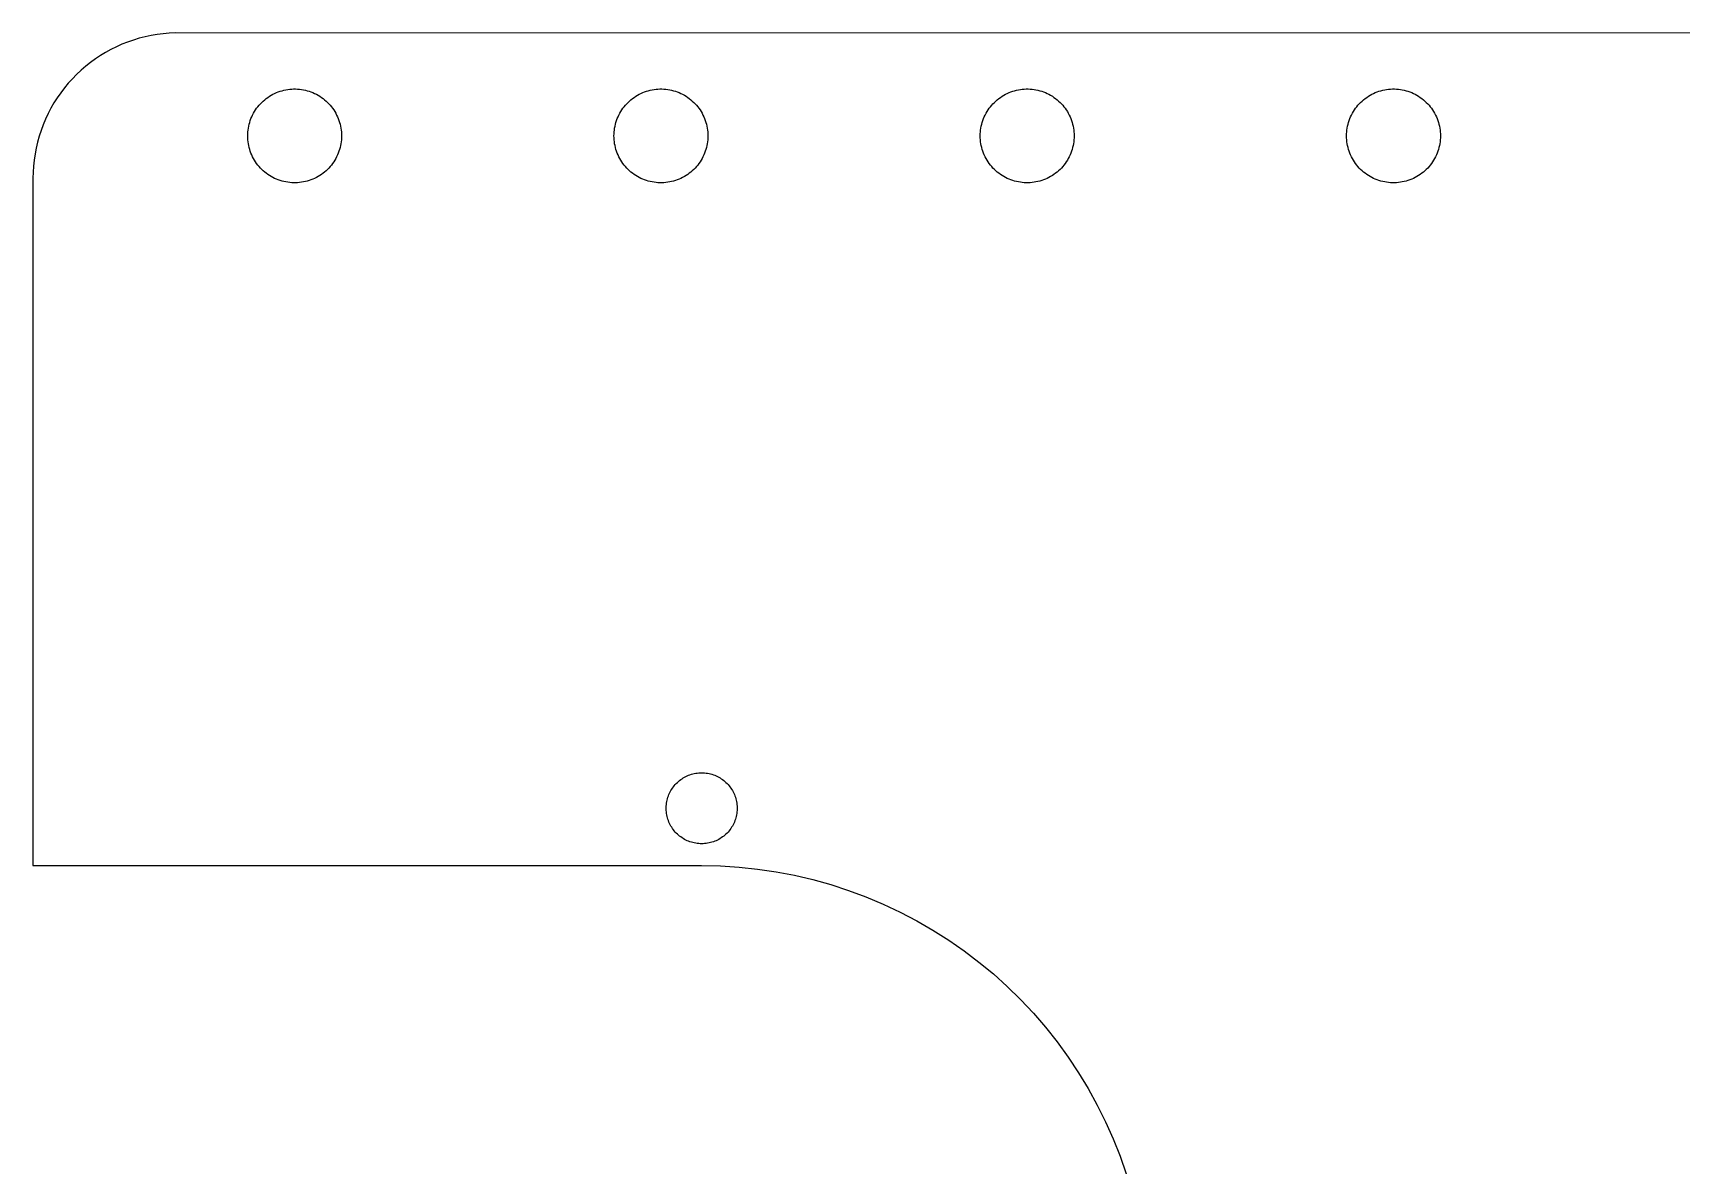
# Model space of a CAD drawing. Header units: metres. Extents: x 1 to 148, y -190 to 190.
# Drawn here: x 1.3 to 73.3, y 141 to 190.5 of the extents above; entities that cross this region are included whole.
import ezdxf

# ---------------------------------------------------------------- set-up
doc = ezdxf.new("R2010")
doc.units = ezdxf.units.M

msp = doc.modelspace()

# ---------------------------------------------------------------- linework, layer by layer
for p, q in [((5.40626, 190.102), (5.15899, 190.004)), ((5.65741, 190.189), (5.40626, 190.102)), ((5.91204, 190.266), (5.65741, 190.189)), ((6.16978, 190.332), (5.91204, 190.266)), ((6.42984, 190.387), (6.16978, 190.332)), ((6.69223, 190.432), (6.42984, 190.387)), ((6.95616, 190.465), (6.69223, 190.432)), ((7.22126, 190.487), (6.95616, 190.465)), ((7.48675, 190.498), (7.22126, 190.487)), ((74.7237, 190.489), (7.48675, 190.498)), ((3.99588, 189.364), (3.78078, 189.208)), ((4.21718, 189.511), (3.99588, 189.364)), ((4.44469, 189.649), (4.21718, 189.511)), ((4.67801, 189.777), (4.44469, 189.649)), ((4.91598, 189.895), (4.67801, 189.777)), ((5.15899, 190.004), (4.91598, 189.895)), ((3.17694, 188.687), (2.9909, 188.497)), ((3.37072, 188.869), (3.17694, 188.687)), ((3.57226, 189.043), (3.37072, 188.869)), ((3.78078, 189.208), (3.57226, 189.043)), ((2.64325, 188.094), (2.48241, 187.882)), ((2.81301, 188.299), (2.64325, 188.094)), ((2.9909, 188.497), (2.81301, 188.299)), ((11.9055, 187.89), (11.9853, 187.921)), ((11.9853, 187.921), (12.0663, 187.949)), ((12.0663, 187.949), (12.1485, 187.974)), ((12.1485, 187.974), (12.2318, 187.996)), ((12.2318, 187.996), (12.3155, 188.013)), ((12.3155, 188.013), (12.4004, 188.028)), ((12.4004, 188.028), (12.4857, 188.039)), ((12.4857, 188.039), (12.5709, 188.046)), ((12.5709, 188.046), (12.657, 188.049)), ((12.657, 188.049), (12.7426, 188.049)), ((12.7426, 188.049), (12.8287, 188.046)), ((12.8287, 188.046), (12.9139, 188.039)), ((12.9139, 188.039), (12.9992, 188.028)), ((12.9992, 188.028), (13.0841, 188.013)), ((13.0841, 188.013), (13.1678, 187.996)), ((13.1678, 187.996), (13.2511, 187.974)), ((13.2511, 187.974), (13.3333, 187.949)), ((13.3333, 187.949), (13.4143, 187.921)), ((13.4143, 187.921), (13.4941, 187.89)), ((27.9053, 187.89), (27.9851, 187.921)), ((27.9851, 187.921), (28.0665, 187.949)), ((28.0665, 187.949), (28.1487, 187.974)), ((28.1487, 187.974), (28.2316, 187.996)), ((28.2316, 187.996), (28.3157, 188.013)), ((28.3157, 188.013), (28.4002, 188.028)), ((28.4002, 188.028), (28.4855, 188.039)), ((28.4855, 188.039), (28.5711, 188.046)), ((28.5711, 188.046), (28.6568, 188.049)), ((28.6568, 188.049), (28.7428, 188.049)), ((28.7428, 188.049), (28.8285, 188.046)), ((28.8285, 188.046), (28.9141, 188.039)), ((28.9141, 188.039), (28.9994, 188.028)), ((28.9994, 188.028), (29.0839, 188.013)), ((29.0839, 188.013), (29.168, 187.996)), ((29.168, 187.996), (29.2509, 187.974)), ((29.2509, 187.974), (29.3335, 187.949)), ((29.3335, 187.949), (29.4145, 187.921)), ((29.4145, 187.921), (29.4943, 187.89)), ((43.9055, 187.89), (43.9853, 187.921)), ((43.9853, 187.921), (44.0663, 187.949)), ((44.0663, 187.949), (44.1485, 187.974)), ((44.1485, 187.974), (44.2318, 187.996)), ((44.2318, 187.996), (44.3155, 188.013)), ((44.3155, 188.013), (44.4004, 188.028)), ((44.4004, 188.028), (44.4857, 188.039)), ((44.4857, 188.039), (44.5709, 188.046)), ((44.5709, 188.046), (44.657, 188.049)), ((44.657, 188.049), (44.7426, 188.049)), ((44.7426, 188.049), (44.8287, 188.046)), ((44.8287, 188.046), (44.9139, 188.039)), ((44.9139, 188.039), (44.9992, 188.028)), ((44.9992, 188.028), (45.0841, 188.013)), ((45.0841, 188.013), (45.1678, 187.996)), ((45.1678, 187.996), (45.2511, 187.974)), ((45.2511, 187.974), (45.3333, 187.949)), ((45.3333, 187.949), (45.4143, 187.921)), ((45.4143, 187.921), (45.4941, 187.89)), ((59.9053, 187.89), (59.9851, 187.921)), ((59.9851, 187.921), (60.0665, 187.949)), ((60.0665, 187.949), (60.1487, 187.974)), ((60.1487, 187.974), (60.2316, 187.996)), ((60.2316, 187.996), (60.3157, 188.013)), ((60.3157, 188.013), (60.4002, 188.028)), ((60.4002, 188.028), (60.4855, 188.039)), ((60.4855, 188.039), (60.5711, 188.046)), ((60.5711, 188.046), (60.6568, 188.049)), ((60.6568, 188.049), (60.7428, 188.049)), ((60.7428, 188.049), (60.8285, 188.046)), ((60.8285, 188.046), (60.9141, 188.039)), ((60.9141, 188.039), (60.9994, 188.028)), ((60.9994, 188.028), (61.0839, 188.013)), ((61.0839, 188.013), (61.168, 187.996)), ((61.168, 187.996), (61.2509, 187.974)), ((61.2509, 187.974), (61.3335, 187.949)), ((61.3335, 187.949), (61.4145, 187.921)), ((61.4145, 187.921), (61.4943, 187.89)), ((2.0553, 187.209), (1.93205, 186.973)), ((2.18824, 187.439), (2.0553, 187.209)), ((2.33087, 187.664), (2.18824, 187.439)), ((2.48241, 187.882), (2.33087, 187.664)), ((10.9924, 187.134), (11.0412, 187.205)), ((11.0412, 187.205), (11.0931, 187.273)), ((11.0931, 187.273), (11.1482, 187.339)), ((11.1482, 187.339), (11.2055, 187.403)), ((11.2055, 187.403), (11.2656, 187.465)), ((11.2656, 187.465), (11.328, 187.523)), ((11.328, 187.523), (11.3931, 187.579)), ((11.3931, 187.579), (11.4605, 187.633)), ((11.4605, 187.633), (11.5299, 187.683)), ((11.5299, 187.683), (11.6012, 187.731)), ((11.6012, 187.731), (11.6749, 187.775)), ((11.6749, 187.775), (11.7501, 187.816)), ((11.7501, 187.816), (11.8268, 187.855)), ((11.8268, 187.855), (11.9055, 187.89)), ((13.4941, 187.89), (13.5728, 187.855)), ((13.5728, 187.855), (13.6496, 187.816)), ((13.6496, 187.816), (13.7247, 187.775)), ((13.7247, 187.775), (13.7984, 187.731)), ((13.7984, 187.731), (13.8697, 187.683)), ((13.8697, 187.683), (13.9391, 187.633)), ((13.9391, 187.633), (14.0065, 187.579)), ((14.0065, 187.579), (14.0716, 187.523)), ((14.0716, 187.523), (14.134, 187.465)), ((14.134, 187.465), (14.1941, 187.403)), ((14.1941, 187.403), (14.2518, 187.339)), ((14.2518, 187.339), (14.3065, 187.273)), ((14.3065, 187.273), (14.3584, 187.205)), ((14.3584, 187.205), (14.4073, 187.134)), ((26.9922, 187.134), (27.0414, 187.205)), ((27.0414, 187.205), (27.0933, 187.273)), ((27.0933, 187.273), (27.148, 187.339)), ((27.148, 187.339), (27.2053, 187.403)), ((27.2053, 187.403), (27.2654, 187.465)), ((27.2654, 187.465), (27.3282, 187.523)), ((27.3282, 187.523), (27.3929, 187.579)), ((27.3929, 187.579), (27.4603, 187.633)), ((27.4603, 187.633), (27.5297, 187.683)), ((27.5297, 187.683), (27.6014, 187.731)), ((27.6014, 187.731), (27.6747, 187.775)), ((27.6747, 187.775), (27.7499, 187.816)), ((27.7499, 187.816), (27.827, 187.855)), ((27.827, 187.855), (27.9053, 187.89)), ((29.4943, 187.89), (29.5726, 187.855)), ((29.5726, 187.855), (29.6497, 187.816)), ((29.6497, 187.816), (29.7249, 187.775)), ((29.7249, 187.775), (29.7982, 187.731)), ((29.7982, 187.731), (29.8699, 187.683)), ((29.8699, 187.683), (29.9393, 187.633)), ((29.9393, 187.633), (30.0067, 187.579)), ((30.0067, 187.579), (30.0714, 187.523)), ((30.0714, 187.523), (30.1342, 187.465)), ((30.1342, 187.465), (30.1943, 187.403)), ((30.1943, 187.403), (30.2516, 187.339)), ((30.2516, 187.339), (30.3063, 187.273)), ((30.3063, 187.273), (30.3582, 187.205)), ((30.3582, 187.205), (30.4074, 187.134)), ((42.9923, 187.134), (43.0412, 187.205)), ((43.0412, 187.205), (43.0931, 187.273)), ((43.0931, 187.273), (43.1481, 187.339)), ((43.1481, 187.339), (43.2055, 187.403)), ((43.2055, 187.403), (43.2656, 187.465)), ((43.2656, 187.465), (43.328, 187.523)), ((43.328, 187.523), (43.3931, 187.579)), ((43.3931, 187.579), (43.4605, 187.633)), ((43.4605, 187.633), (43.5299, 187.683)), ((43.5299, 187.683), (43.6012, 187.731)), ((43.6012, 187.731), (43.6749, 187.775)), ((43.6749, 187.775), (43.75, 187.816)), ((43.75, 187.816), (43.8268, 187.855)), ((43.8268, 187.855), (43.9055, 187.89)), ((45.4941, 187.89), (45.5728, 187.855)), ((45.5728, 187.855), (45.6495, 187.816)), ((45.6495, 187.816), (45.7247, 187.775)), ((45.7247, 187.775), (45.7984, 187.731)), ((45.7984, 187.731), (45.8697, 187.683)), ((45.8697, 187.683), (45.9391, 187.633)), ((45.9391, 187.633), (46.0065, 187.579)), ((46.0065, 187.579), (46.0716, 187.523)), ((46.0716, 187.523), (46.134, 187.465)), ((46.134, 187.465), (46.1941, 187.403)), ((46.1941, 187.403), (46.2518, 187.339)), ((46.2518, 187.339), (46.3065, 187.273)), ((46.3065, 187.273), (46.3584, 187.205)), ((46.3584, 187.205), (46.4072, 187.134)), ((58.9921, 187.134), (59.0414, 187.205)), ((59.0414, 187.205), (59.0933, 187.273)), ((59.0933, 187.273), (59.1479, 187.339)), ((59.1479, 187.339), (59.2053, 187.403)), ((59.2053, 187.403), (59.2654, 187.465)), ((59.2654, 187.465), (59.3282, 187.523)), ((59.3282, 187.523), (59.3933, 187.579)), ((59.3933, 187.579), (59.4603, 187.633)), ((59.4603, 187.633), (59.5297, 187.683)), ((59.5297, 187.683), (59.6014, 187.731)), ((59.6014, 187.731), (59.6747, 187.775)), ((59.6747, 187.775), (59.7502, 187.816)), ((59.7502, 187.816), (59.827, 187.855)), ((59.827, 187.855), (59.9053, 187.89)), ((61.4943, 187.89), (61.5726, 187.855)), ((61.5726, 187.855), (61.6497, 187.816)), ((61.6497, 187.816), (61.7249, 187.775)), ((61.7249, 187.775), (61.7982, 187.731)), ((61.7982, 187.731), (61.8699, 187.683)), ((61.8699, 187.683), (61.9392, 187.633)), ((61.9392, 187.633), (62.0067, 187.579)), ((62.0067, 187.579), (62.0714, 187.523)), ((62.0714, 187.523), (62.1342, 187.465)), ((62.1342, 187.465), (62.1943, 187.403)), ((62.1943, 187.403), (62.2516, 187.339)), ((62.2516, 187.339), (62.3063, 187.273)), ((62.3063, 187.273), (62.3582, 187.205)), ((62.3582, 187.205), (62.4074, 187.134)), ((1.71579, 186.487), (1.62316, 186.238)), ((1.81888, 186.732), (1.71579, 186.487)), ((1.93205, 186.973), (1.81888, 186.732)), ((10.6947, 186.426), (10.7141, 186.51)), ((10.7141, 186.51), (10.7373, 186.592)), ((10.7373, 186.592), (10.7637, 186.674)), ((10.7637, 186.674), (10.7939, 186.754)), ((10.7939, 186.754), (10.8272, 186.834)), ((10.8272, 186.834), (10.8637, 186.911)), ((10.8637, 186.911), (10.9032, 186.987)), ((10.9032, 186.987), (10.9462, 187.062)), ((10.9462, 187.062), (10.9924, 187.134)), ((14.4073, 187.134), (14.4534, 187.062)), ((14.4534, 187.062), (14.4964, 186.987)), ((14.4964, 186.987), (14.5359, 186.911)), ((14.5359, 186.911), (14.5728, 186.834)), ((14.5728, 186.834), (14.6057, 186.754)), ((14.6057, 186.754), (14.6359, 186.674)), ((14.6359, 186.674), (14.6623, 186.592)), ((14.6623, 186.592), (14.6855, 186.51)), ((14.6855, 186.51), (14.7049, 186.426)), ((26.6945, 186.426), (26.7143, 186.51)), ((26.7143, 186.51), (26.7371, 186.592)), ((26.7371, 186.592), (26.7639, 186.674)), ((26.7639, 186.674), (26.7937, 186.754)), ((26.7937, 186.754), (26.827, 186.834)), ((26.827, 186.834), (26.8635, 186.911)), ((26.8635, 186.911), (26.9034, 186.987)), ((26.9034, 186.987), (26.9464, 187.062)), ((26.9464, 187.062), (26.9922, 187.134)), ((30.4074, 187.134), (30.4532, 187.062)), ((30.4532, 187.062), (30.4962, 186.987)), ((30.4962, 186.987), (30.5361, 186.911)), ((30.5361, 186.911), (30.5726, 186.834)), ((30.5726, 186.834), (30.6059, 186.754)), ((30.6059, 186.754), (30.6357, 186.674)), ((30.6357, 186.674), (30.6625, 186.592)), ((30.6625, 186.592), (30.6853, 186.51)), ((30.6853, 186.51), (30.7051, 186.426)), ((42.6947, 186.426), (42.7141, 186.51)), ((42.7141, 186.51), (42.7373, 186.592)), ((42.7373, 186.592), (42.7637, 186.674)), ((42.7637, 186.674), (42.7939, 186.754)), ((42.7939, 186.754), (42.8268, 186.834)), ((42.8268, 186.834), (42.8637, 186.911)), ((42.8637, 186.911), (42.9032, 186.987)), ((42.9032, 186.987), (42.9462, 187.062)), ((42.9462, 187.062), (42.9923, 187.134)), ((46.4072, 187.134), (46.4534, 187.062)), ((46.4534, 187.062), (46.4964, 186.987)), ((46.4964, 186.987), (46.5359, 186.911)), ((46.5359, 186.911), (46.5727, 186.834)), ((46.5727, 186.834), (46.6057, 186.754)), ((46.6057, 186.754), (46.6359, 186.674)), ((46.6359, 186.674), (46.6623, 186.592)), ((46.6623, 186.592), (46.6855, 186.51)), ((46.6855, 186.51), (46.7049, 186.426)), ((58.6945, 186.426), (58.7142, 186.51)), ((58.7142, 186.51), (58.7371, 186.592)), ((58.7371, 186.592), (58.7639, 186.674)), ((58.7639, 186.674), (58.7937, 186.754)), ((58.7937, 186.754), (58.827, 186.834)), ((58.827, 186.834), (58.8635, 186.911)), ((58.8635, 186.911), (58.9034, 186.987)), ((58.9034, 186.987), (58.9464, 187.062)), ((58.9464, 187.062), (58.9921, 187.134)), ((62.4074, 187.134), (62.4532, 187.062)), ((62.4532, 187.062), (62.4962, 186.987)), ((62.4962, 186.987), (62.5361, 186.911)), ((62.5361, 186.911), (62.5725, 186.834)), ((62.5725, 186.834), (62.6059, 186.754)), ((62.6059, 186.754), (62.6357, 186.674)), ((62.6357, 186.674), (62.6625, 186.592)), ((62.6625, 186.592), (62.6853, 186.51)), ((62.6853, 186.51), (62.7051, 186.426)), ((1.54099, 185.985), (1.46929, 185.729)), ((1.62316, 186.238), (1.54099, 185.985)), ((10.6497, 186), (10.6517, 186.086)), ((10.6517, 185.914), (10.6497, 186)), ((10.6517, 186.086), (10.6571, 186.171)), ((10.6571, 185.828), (10.6517, 185.914)), ((10.6571, 186.171), (10.666, 186.257)), ((10.666, 185.743), (10.6571, 185.828)), ((10.666, 186.257), (10.6784, 186.342)), ((10.6784, 185.658), (10.666, 185.743)), ((10.6784, 186.342), (10.6947, 186.426)), ((14.7049, 186.426), (14.7212, 186.342)), ((14.7212, 186.342), (14.7336, 186.257)), ((14.7336, 185.743), (14.7212, 185.658)), ((14.7336, 186.257), (14.7425, 186.171)), ((14.7425, 185.828), (14.7336, 185.743)), ((14.7425, 186.171), (14.7479, 186.086)), ((14.7479, 185.914), (14.7425, 185.828)), ((14.7479, 186.086), (14.7499, 186)), ((14.7499, 186), (14.7479, 185.914)), ((26.6499, 186), (26.6515, 186.086)), ((26.6515, 185.914), (26.6499, 186)), ((26.6515, 186.086), (26.6569, 186.171)), ((26.6569, 185.828), (26.6515, 185.914)), ((26.6569, 186.171), (26.6658, 186.257)), ((26.6658, 185.743), (26.6569, 185.828)), ((26.6658, 186.257), (26.6786, 186.342)), ((26.6786, 185.658), (26.6658, 185.743)), ((26.6786, 186.342), (26.6945, 186.426)), ((30.7051, 186.426), (30.721, 186.342)), ((30.721, 186.342), (30.7338, 186.257)), ((30.7338, 185.743), (30.721, 185.658)), ((30.7338, 186.257), (30.7427, 186.171)), ((30.7427, 185.828), (30.7338, 185.743)), ((30.7427, 186.171), (30.7481, 186.086)), ((30.7481, 185.914), (30.7427, 185.828)), ((30.7481, 186.086), (30.7497, 186)), ((30.7497, 186), (30.7481, 185.914)), ((42.6497, 186), (42.6517, 186.086)), ((42.6517, 185.914), (42.6497, 186)), ((42.6517, 186.086), (42.6571, 186.171)), ((42.6571, 185.828), (42.6517, 185.914)), ((42.6571, 186.171), (42.666, 186.257)), ((42.666, 185.743), (42.6571, 185.828)), ((42.666, 186.257), (42.6784, 186.342)), ((42.6784, 185.658), (42.666, 185.743)), ((42.6784, 186.342), (42.6947, 186.426)), ((46.7049, 186.426), (46.7212, 186.342)), ((46.7212, 186.342), (46.7336, 186.257)), ((46.7336, 185.743), (46.7212, 185.658)), ((46.7336, 186.257), (46.7425, 186.171)), ((46.7425, 185.828), (46.7336, 185.743)), ((46.7425, 186.171), (46.7479, 186.086)), ((46.7479, 185.914), (46.7425, 185.828)), ((46.7479, 186.086), (46.7499, 186)), ((46.7499, 186), (46.7479, 185.914)), ((58.6499, 186), (58.6515, 186.086)), ((58.6515, 185.914), (58.6499, 186)), ((58.6515, 186.086), (58.6569, 186.171)), ((58.6569, 185.828), (58.6515, 185.914)), ((58.6569, 186.171), (58.6658, 186.257)), ((58.6658, 185.743), (58.6569, 185.828)), ((58.6658, 186.257), (58.6786, 186.342)), ((58.6786, 185.658), (58.6658, 185.743)), ((58.6786, 186.342), (58.6945, 186.426)), ((62.7051, 186.426), (62.721, 186.342)), ((62.721, 186.342), (62.7338, 186.257)), ((62.7338, 185.743), (62.721, 185.658)), ((62.7338, 186.257), (62.7427, 186.171)), ((62.7427, 185.828), (62.7338, 185.743)), ((62.7427, 186.171), (62.7481, 186.086)), ((62.7481, 185.914), (62.7427, 185.828)), ((62.7481, 186.086), (62.7497, 186)), ((62.7497, 186), (62.7481, 185.914)), ((1.35883, 185.209), (1.31969, 184.946)), ((1.40844, 185.47), (1.35883, 185.209)), ((1.46929, 185.729), (1.40844, 185.47)), ((10.6947, 185.574), (10.6784, 185.658)), ((10.7141, 185.49), (10.6947, 185.574)), ((10.7373, 185.407), (10.7141, 185.49)), ((10.7637, 185.326), (10.7373, 185.407)), ((10.7939, 185.245), (10.7637, 185.326)), ((10.8272, 185.166), (10.7939, 185.245)), ((10.8637, 185.088), (10.8272, 185.166)), ((10.9032, 185.012), (10.8637, 185.088)), ((14.5359, 185.088), (14.4964, 185.012)), ((14.5728, 185.166), (14.5359, 185.088)), ((14.6057, 185.245), (14.5728, 185.166)), ((14.6359, 185.326), (14.6057, 185.245)), ((14.6623, 185.407), (14.6359, 185.326)), ((14.6855, 185.49), (14.6623, 185.407)), ((14.7049, 185.574), (14.6855, 185.49)), ((14.7212, 185.658), (14.7049, 185.574)), ((26.6945, 185.574), (26.6786, 185.658)), ((26.7143, 185.49), (26.6945, 185.574)), ((26.7371, 185.407), (26.7143, 185.49)), ((26.7639, 185.326), (26.7371, 185.407)), ((26.7937, 185.245), (26.7639, 185.326)), ((26.827, 185.166), (26.7937, 185.245)), ((26.8635, 185.088), (26.827, 185.166)), ((26.9034, 185.012), (26.8635, 185.088)), ((30.5361, 185.088), (30.4962, 185.012)), ((30.5726, 185.166), (30.5361, 185.088)), ((30.6059, 185.245), (30.5726, 185.166)), ((30.6357, 185.326), (30.6059, 185.245)), ((30.6625, 185.407), (30.6357, 185.326)), ((30.6853, 185.49), (30.6625, 185.407)), ((30.7051, 185.574), (30.6853, 185.49)), ((30.721, 185.658), (30.7051, 185.574)), ((42.6947, 185.574), (42.6784, 185.658)), ((42.7141, 185.49), (42.6947, 185.574)), ((42.7373, 185.407), (42.7141, 185.49)), ((42.7637, 185.326), (42.7373, 185.407)), ((42.7939, 185.245), (42.7637, 185.326)), ((42.8268, 185.166), (42.7939, 185.245)), ((42.8637, 185.088), (42.8268, 185.166)), ((42.9032, 185.012), (42.8637, 185.088)), ((46.5359, 185.088), (46.4964, 185.012)), ((46.5727, 185.166), (46.5359, 185.088)), ((46.6057, 185.245), (46.5727, 185.166)), ((46.6359, 185.326), (46.6057, 185.245)), ((46.6623, 185.407), (46.6359, 185.326)), ((46.6855, 185.49), (46.6623, 185.407)), ((46.7049, 185.574), (46.6855, 185.49)), ((46.7212, 185.658), (46.7049, 185.574)), ((58.6945, 185.574), (58.6786, 185.658)), ((58.7142, 185.49), (58.6945, 185.574)), ((58.7371, 185.407), (58.7142, 185.49)), ((58.7639, 185.326), (58.7371, 185.407)), ((58.7937, 185.245), (58.7639, 185.326)), ((58.827, 185.166), (58.7937, 185.245)), ((58.8635, 185.088), (58.827, 185.166)), ((58.9034, 185.012), (58.8635, 185.088)), ((62.5361, 185.088), (62.4962, 185.012)), ((62.5725, 185.166), (62.5361, 185.088)), ((62.6059, 185.245), (62.5725, 185.166)), ((62.6357, 185.326), (62.6059, 185.245)), ((62.6625, 185.407), (62.6357, 185.326)), ((62.6853, 185.49), (62.6625, 185.407)), ((62.7051, 185.574), (62.6853, 185.49)), ((62.721, 185.658), (62.7051, 185.574)), ((1.2755, 184.416), (1.26969, 184.15)), ((1.29217, 184.681), (1.2755, 184.416)), ((1.31969, 184.946), (1.29217, 184.681)), ((10.9462, 184.938), (10.9032, 185.012)), ((10.9924, 184.865), (10.9462, 184.938)), ((11.0412, 184.795), (10.9924, 184.865)), ((11.0931, 184.726), (11.0412, 184.795)), ((11.1482, 184.66), (11.0931, 184.726)), ((11.2055, 184.596), (11.1482, 184.66)), ((11.2656, 184.535), (11.2055, 184.596)), ((11.328, 184.476), (11.2656, 184.535)), ((11.3931, 184.42), (11.328, 184.476)), ((11.4605, 184.367), (11.3931, 184.42)), ((11.5299, 184.316), (11.4605, 184.367)), ((11.6012, 184.269), (11.5299, 184.316)), ((13.8697, 184.316), (13.7984, 184.269)), ((13.9391, 184.367), (13.8697, 184.316)), ((14.0065, 184.42), (13.9391, 184.367)), ((14.0716, 184.476), (14.0065, 184.42)), ((14.134, 184.535), (14.0716, 184.476)), ((14.1941, 184.596), (14.134, 184.535)), ((14.2518, 184.66), (14.1941, 184.596)), ((14.3065, 184.726), (14.2518, 184.66)), ((14.3584, 184.795), (14.3065, 184.726)), ((14.4073, 184.865), (14.3584, 184.795)), ((14.4534, 184.938), (14.4073, 184.865)), ((14.4964, 185.012), (14.4534, 184.938)), ((26.9464, 184.938), (26.9034, 185.012)), ((26.9922, 184.865), (26.9464, 184.938)), ((27.0414, 184.795), (26.9922, 184.865)), ((27.0933, 184.726), (27.0414, 184.795)), ((27.148, 184.66), (27.0933, 184.726)), ((27.2053, 184.596), (27.148, 184.66)), ((27.2654, 184.535), (27.2053, 184.596)), ((27.3282, 184.476), (27.2654, 184.535)), ((27.3929, 184.42), (27.3282, 184.476)), ((27.4603, 184.367), (27.3929, 184.42)), ((27.5297, 184.316), (27.4603, 184.367)), ((27.6014, 184.269), (27.5297, 184.316)), ((29.8699, 184.316), (29.7982, 184.269)), ((29.9393, 184.367), (29.8699, 184.316)), ((30.0067, 184.42), (29.9393, 184.367)), ((30.0714, 184.476), (30.0067, 184.42)), ((30.1342, 184.535), (30.0714, 184.476)), ((30.1943, 184.596), (30.1342, 184.535)), ((30.2516, 184.66), (30.1943, 184.596)), ((30.3063, 184.726), (30.2516, 184.66)), ((30.3582, 184.795), (30.3063, 184.726)), ((30.4074, 184.865), (30.3582, 184.795)), ((30.4532, 184.938), (30.4074, 184.865)), ((30.4962, 185.012), (30.4532, 184.938)), ((42.9462, 184.938), (42.9032, 185.012)), ((42.9923, 184.865), (42.9462, 184.938)), ((43.0412, 184.795), (42.9923, 184.865)), ((43.0931, 184.726), (43.0412, 184.795)), ((43.1481, 184.66), (43.0931, 184.726)), ((43.2055, 184.596), (43.1481, 184.66)), ((43.2656, 184.535), (43.2055, 184.596)), ((43.328, 184.476), (43.2656, 184.535)), ((43.3931, 184.42), (43.328, 184.476)), ((43.4605, 184.367), (43.3931, 184.42)), ((43.5299, 184.316), (43.4605, 184.367)), ((43.6012, 184.269), (43.5299, 184.316)), ((45.8697, 184.316), (45.7984, 184.269)), ((45.9391, 184.367), (45.8697, 184.316)), ((46.0065, 184.42), (45.9391, 184.367)), ((46.0716, 184.476), (46.0065, 184.42)), ((46.134, 184.535), (46.0716, 184.476)), ((46.1941, 184.596), (46.134, 184.535)), ((46.2518, 184.66), (46.1941, 184.596)), ((46.3065, 184.726), (46.2518, 184.66)), ((46.3584, 184.795), (46.3065, 184.726)), ((46.4072, 184.865), (46.3584, 184.795)), ((46.4534, 184.938), (46.4072, 184.865)), ((46.4964, 185.012), (46.4534, 184.938)), ((58.9464, 184.938), (58.9034, 185.012)), ((58.9921, 184.865), (58.9464, 184.938)), ((59.0414, 184.795), (58.9921, 184.865)), ((59.0933, 184.726), (59.0414, 184.795)), ((59.1479, 184.66), (59.0933, 184.726)), ((59.2053, 184.596), (59.1479, 184.66)), ((59.2654, 184.535), (59.2053, 184.596)), ((59.3282, 184.476), (59.2654, 184.535)), ((59.3933, 184.42), (59.3282, 184.476)), ((59.4603, 184.367), (59.3933, 184.42)), ((59.5297, 184.316), (59.4603, 184.367)), ((59.6014, 184.269), (59.5297, 184.316)), ((61.8699, 184.316), (61.7982, 184.269)), ((61.9392, 184.367), (61.8699, 184.316)), ((62.0067, 184.42), (61.9392, 184.367)), ((62.0714, 184.476), (62.0067, 184.42)), ((62.1342, 184.535), (62.0714, 184.476)), ((62.1943, 184.596), (62.1342, 184.535)), ((62.2516, 184.66), (62.1943, 184.596)), ((62.3063, 184.726), (62.2516, 184.66)), ((62.3582, 184.795), (62.3063, 184.726)), ((62.4074, 184.865), (62.3582, 184.795)), ((62.4532, 184.938), (62.4074, 184.865)), ((62.4962, 185.012), (62.4532, 184.938)), ((1.26969, 184.15), (1.26969, 154.12)), ((11.6749, 184.224), (11.6012, 184.269)), ((11.7501, 184.183), (11.6749, 184.224)), ((11.8268, 184.145), (11.7501, 184.183)), ((11.9055, 184.11), (11.8268, 184.145)), ((11.9853, 184.078), (11.9055, 184.11)), ((12.0663, 184.05), (11.9853, 184.078)), ((12.1485, 184.025), (12.0663, 184.05)), ((12.2318, 184.004), (12.1485, 184.025)), ((12.3155, 183.986), (12.2318, 184.004)), ((12.4004, 183.972), (12.3155, 183.986)), ((12.4857, 183.961), (12.4004, 183.972)), ((12.5709, 183.954), (12.4857, 183.961)), ((12.657, 183.95), (12.5709, 183.954)), ((12.7426, 183.95), (12.657, 183.95)), ((12.8287, 183.954), (12.7426, 183.95)), ((12.9139, 183.961), (12.8287, 183.954)), ((12.9992, 183.972), (12.9139, 183.961)), ((13.0841, 183.986), (12.9992, 183.972)), ((13.1678, 184.004), (13.0841, 183.986)), ((13.2511, 184.025), (13.1678, 184.004)), ((13.3333, 184.05), (13.2511, 184.025)), ((13.4143, 184.078), (13.3333, 184.05)), ((13.4941, 184.11), (13.4143, 184.078)), ((13.5728, 184.145), (13.4941, 184.11)), ((13.6496, 184.183), (13.5728, 184.145)), ((13.7247, 184.224), (13.6496, 184.183)), ((13.7984, 184.269), (13.7247, 184.224)), ((27.6747, 184.224), (27.6014, 184.269)), ((27.7499, 184.183), (27.6747, 184.224)), ((27.827, 184.145), (27.7499, 184.183)), ((27.9053, 184.11), (27.827, 184.145)), ((27.9851, 184.078), (27.9053, 184.11)), ((28.0665, 184.05), (27.9851, 184.078)), ((28.1487, 184.025), (28.0665, 184.05)), ((28.2316, 184.004), (28.1487, 184.025)), ((28.3157, 183.986), (28.2316, 184.004)), ((28.4002, 183.972), (28.3157, 183.986)), ((28.4855, 183.961), (28.4002, 183.972)), ((28.5711, 183.954), (28.4855, 183.961)), ((28.6568, 183.95), (28.5711, 183.954)), ((28.7428, 183.95), (28.6568, 183.95)), ((28.8285, 183.954), (28.7428, 183.95)), ((28.9141, 183.961), (28.8285, 183.954)), ((28.9994, 183.972), (28.9141, 183.961)), ((29.0839, 183.986), (28.9994, 183.972)), ((29.168, 184.004), (29.0839, 183.986)), ((29.2509, 184.025), (29.168, 184.004)), ((29.3335, 184.05), (29.2509, 184.025)), ((29.4145, 184.078), (29.3335, 184.05)), ((29.4943, 184.11), (29.4145, 184.078)), ((29.5726, 184.145), (29.4943, 184.11)), ((29.6497, 184.183), (29.5726, 184.145)), ((29.7249, 184.224), (29.6497, 184.183)), ((29.7982, 184.269), (29.7249, 184.224)), ((43.6749, 184.224), (43.6012, 184.269)), ((43.75, 184.183), (43.6749, 184.224)), ((43.8268, 184.145), (43.75, 184.183)), ((43.9055, 184.11), (43.8268, 184.145)), ((43.9853, 184.078), (43.9055, 184.11)), ((44.0663, 184.05), (43.9853, 184.078)), ((44.1485, 184.025), (44.0663, 184.05)), ((44.2318, 184.004), (44.1485, 184.025)), ((44.3155, 183.986), (44.2318, 184.004)), ((44.4004, 183.972), (44.3155, 183.986)), ((44.4857, 183.961), (44.4004, 183.972)), ((44.5709, 183.954), (44.4857, 183.961)), ((44.657, 183.95), (44.5709, 183.954)), ((44.7426, 183.95), (44.657, 183.95)), ((44.8287, 183.954), (44.7426, 183.95)), ((44.9139, 183.961), (44.8287, 183.954)), ((44.9992, 183.972), (44.9139, 183.961)), ((45.0841, 183.986), (44.9992, 183.972)), ((45.1678, 184.004), (45.0841, 183.986)), ((45.2511, 184.025), (45.1678, 184.004)), ((45.3333, 184.05), (45.2511, 184.025)), ((45.4143, 184.078), (45.3333, 184.05)), ((45.4941, 184.11), (45.4143, 184.078)), ((45.5728, 184.145), (45.4941, 184.11)), ((45.6495, 184.183), (45.5728, 184.145)), ((45.7247, 184.224), (45.6495, 184.183)), ((45.7984, 184.269), (45.7247, 184.224)), ((59.6747, 184.224), (59.6014, 184.269)), ((59.7502, 184.183), (59.6747, 184.224)), ((59.827, 184.145), (59.7502, 184.183)), ((59.9053, 184.11), (59.827, 184.145)), ((59.9851, 184.078), (59.9053, 184.11)), ((60.0665, 184.05), (59.9851, 184.078)), ((60.1487, 184.025), (60.0665, 184.05)), ((60.2316, 184.004), (60.1487, 184.025)), ((60.3157, 183.986), (60.2316, 184.004)), ((60.4002, 183.972), (60.3157, 183.986)), ((60.4855, 183.961), (60.4002, 183.972)), ((60.5711, 183.954), (60.4855, 183.961)), ((60.6568, 183.95), (60.5711, 183.954)), ((60.7428, 183.95), (60.6568, 183.95)), ((60.8285, 183.954), (60.7428, 183.95)), ((60.9141, 183.961), (60.8285, 183.954)), ((60.9994, 183.972), (60.9141, 183.961)), ((61.0839, 183.986), (60.9994, 183.972)), ((61.168, 184.004), (61.0839, 183.986)), ((61.2509, 184.025), (61.168, 184.004)), ((61.3335, 184.05), (61.2509, 184.025)), ((61.4145, 184.078), (61.3335, 184.05)), ((61.4943, 184.11), (61.4145, 184.078)), ((61.5726, 184.145), (61.4943, 184.11)), ((61.6497, 184.183), (61.5726, 184.145)), ((61.7249, 184.224), (61.6497, 184.183)), ((61.7982, 184.269), (61.7249, 184.224)), ((29.3281, 157.657), (29.3722, 157.704)), ((29.3722, 157.704), (29.4187, 157.75)), ((29.4187, 157.75), (29.4672, 157.793)), ((29.4672, 157.793), (29.5172, 157.835)), ((29.5172, 157.835), (29.5687, 157.874)), ((29.5687, 157.874), (29.6222, 157.911)), ((29.6222, 157.911), (29.6769, 157.946)), ((29.6769, 157.946), (29.7331, 157.978)), ((29.7331, 157.978), (29.7908, 158.008)), ((29.7908, 158.008), (29.8493, 158.036)), ((29.8493, 158.036), (29.9094, 158.061)), ((29.9094, 158.061), (29.9703, 158.084)), ((29.9703, 158.084), (30.0319, 158.104)), ((30.0319, 158.104), (30.0943, 158.121)), ((30.0943, 158.121), (30.1575, 158.136)), ((30.1575, 158.136), (30.2214, 158.148)), ((30.2214, 158.148), (30.2857, 158.157)), ((30.2857, 158.157), (30.3501, 158.164)), ((30.3501, 158.164), (30.4148, 158.169)), ((30.4148, 158.169), (30.4799, 158.17)), ((30.4799, 158.17), (30.5446, 158.169)), ((30.5446, 158.169), (30.6094, 158.164)), ((30.6094, 158.164), (30.6741, 158.157)), ((30.6741, 158.157), (30.7384, 158.148)), ((30.7384, 158.148), (30.802, 158.136)), ((30.802, 158.136), (30.8652, 158.121)), ((30.8652, 158.121), (30.928, 158.104)), ((30.928, 158.104), (30.9896, 158.084)), ((30.9896, 158.084), (31.0504, 158.061)), ((31.0504, 158.061), (31.1101, 158.036)), ((31.1101, 158.036), (31.169, 158.008)), ((31.169, 158.008), (31.2264, 157.978)), ((31.2264, 157.978), (31.2826, 157.946)), ((31.2826, 157.946), (31.3376, 157.911)), ((31.3376, 157.911), (31.3907, 157.874)), ((31.3907, 157.874), (31.4427, 157.835)), ((31.4427, 157.835), (31.4927, 157.793)), ((31.4927, 157.793), (31.5407, 157.75)), ((31.5407, 157.75), (31.5872, 157.704)), ((31.5872, 157.704), (31.6318, 157.657)), ((28.9571, 156.91), (28.9707, 156.974)), ((28.9707, 156.974), (28.987, 157.037)), ((28.987, 157.037), (29.0056, 157.099)), ((29.0056, 157.099), (29.0269, 157.16)), ((29.0269, 157.16), (29.0509, 157.221)), ((29.0509, 157.221), (29.0773, 157.28)), ((29.0773, 157.28), (29.1064, 157.338)), ((29.1064, 157.338), (29.1374, 157.395)), ((29.1374, 157.395), (29.1711, 157.45)), ((29.1711, 157.45), (29.2071, 157.504)), ((29.2071, 157.504), (29.2451, 157.557)), ((29.2451, 157.557), (29.2854, 157.608)), ((29.2854, 157.608), (29.3281, 157.657)), ((31.6318, 157.657), (31.674, 157.608)), ((31.674, 157.608), (31.7143, 157.557)), ((31.7143, 157.557), (31.7527, 157.504)), ((31.7527, 157.504), (31.7884, 157.45)), ((31.7884, 157.45), (31.8221, 157.395)), ((31.8221, 157.395), (31.8535, 157.338)), ((31.8535, 157.338), (31.8822, 157.28)), ((31.8822, 157.28), (31.9085, 157.221)), ((31.9085, 157.221), (31.9325, 157.16)), ((31.9325, 157.16), (31.9539, 157.099)), ((31.9539, 157.099), (31.9729, 157.037)), ((31.9729, 157.037), (31.9887, 156.974)), ((31.9887, 156.974), (32.0023, 156.91)), ((28.93, 156.652), (28.9327, 156.717)), ((28.93, 156.587), (28.93, 156.652)), ((28.9327, 156.523), (28.93, 156.587)), ((28.9327, 156.717), (28.9382, 156.782)), ((28.9382, 156.458), (28.9327, 156.523)), ((28.9382, 156.782), (28.9463, 156.846)), ((28.9463, 156.394), (28.9382, 156.458)), ((28.9463, 156.846), (28.9571, 156.91)), ((28.9571, 156.329), (28.9463, 156.394)), ((28.9707, 156.266), (28.9571, 156.329)), ((28.987, 156.203), (28.9707, 156.266)), ((31.9887, 156.266), (31.9729, 156.203)), ((32.0023, 156.329), (31.9887, 156.266)), ((32.0023, 156.91), (32.0132, 156.846)), ((32.0132, 156.394), (32.0023, 156.329)), ((32.0132, 156.846), (32.0213, 156.782)), ((32.0213, 156.458), (32.0132, 156.394)), ((32.0213, 156.782), (32.0267, 156.717)), ((32.0267, 156.523), (32.0213, 156.458)), ((32.0267, 156.717), (32.0294, 156.652)), ((32.0294, 156.587), (32.0267, 156.523)), ((32.0294, 156.652), (32.0294, 156.587)), ((29.0056, 156.141), (28.987, 156.203)), ((29.0269, 156.08), (29.0056, 156.141)), ((29.0509, 156.019), (29.0269, 156.08)), ((29.0773, 155.96), (29.0509, 156.019)), ((29.1064, 155.902), (29.0773, 155.96)), ((29.1374, 155.845), (29.1064, 155.902)), ((29.1711, 155.789), (29.1374, 155.845)), ((29.2071, 155.735), (29.1711, 155.789)), ((29.2451, 155.683), (29.2071, 155.735)), ((29.2854, 155.632), (29.2451, 155.683)), ((29.3281, 155.583), (29.2854, 155.632)), ((29.3722, 155.535), (29.3281, 155.583)), ((29.4187, 155.49), (29.3722, 155.535)), ((31.5872, 155.535), (31.5407, 155.49)), ((31.6318, 155.583), (31.5872, 155.535)), ((31.674, 155.632), (31.6318, 155.583)), ((31.7143, 155.683), (31.674, 155.632)), ((31.7527, 155.735), (31.7143, 155.683)), ((31.7884, 155.789), (31.7527, 155.735)), ((31.8221, 155.845), (31.7884, 155.789)), ((31.8535, 155.902), (31.8221, 155.845)), ((31.8822, 155.96), (31.8535, 155.902)), ((31.9085, 156.019), (31.8822, 155.96)), ((31.9325, 156.08), (31.9085, 156.019)), ((31.9539, 156.141), (31.9325, 156.08)), ((31.9729, 156.203), (31.9539, 156.141)), ((29.4672, 155.446), (29.4187, 155.49)), ((29.5172, 155.405), (29.4672, 155.446)), ((29.5687, 155.366), (29.5172, 155.405)), ((29.6222, 155.329), (29.5687, 155.366)), ((29.6769, 155.294), (29.6222, 155.329)), ((29.7331, 155.261), (29.6769, 155.294)), ((29.7908, 155.232), (29.7331, 155.261)), ((29.8493, 155.204), (29.7908, 155.232)), ((29.9094, 155.179), (29.8493, 155.204)), ((29.9703, 155.156), (29.9094, 155.179)), ((30.0319, 155.136), (29.9703, 155.156)), ((30.0943, 155.118), (30.0319, 155.136)), ((30.1575, 155.104), (30.0943, 155.118)), ((30.2214, 155.092), (30.1575, 155.104)), ((30.2857, 155.082), (30.2214, 155.092)), ((30.3501, 155.075), (30.2857, 155.082)), ((30.4148, 155.071), (30.3501, 155.075)), ((30.4799, 155.07), (30.4148, 155.071)), ((30.5446, 155.071), (30.4799, 155.07)), ((30.6094, 155.075), (30.5446, 155.071)), ((30.6741, 155.082), (30.6094, 155.075)), ((30.7384, 155.092), (30.6741, 155.082)), ((30.802, 155.104), (30.7384, 155.092)), ((30.8652, 155.118), (30.802, 155.104)), ((30.928, 155.136), (30.8652, 155.118)), ((30.9896, 155.156), (30.928, 155.136)), ((31.0504, 155.179), (30.9896, 155.156)), ((31.1101, 155.204), (31.0504, 155.179)), ((31.169, 155.232), (31.1101, 155.204)), ((31.2264, 155.261), (31.169, 155.232)), ((31.2826, 155.294), (31.2264, 155.261)), ((31.3376, 155.329), (31.2826, 155.294)), ((31.3907, 155.366), (31.3376, 155.329)), ((31.4427, 155.405), (31.3907, 155.366)), ((31.4927, 155.446), (31.4427, 155.405)), ((31.5407, 155.49), (31.4927, 155.446)), ((1.26969, 154.12), (30.4799, 154.12)), ((30.4799, 154.12), (31.2965, 154.103)), ((31.2965, 154.103), (32.1116, 154.051)), ((32.1116, 154.051), (32.924, 153.966)), ((32.924, 153.966), (33.7317, 153.847)), ((33.7317, 153.847), (34.5339, 153.694)), ((34.5339, 153.694), (35.3292, 153.507)), ((35.3292, 153.507), (36.116, 153.288)), ((36.116, 153.288), (36.8927, 153.035)), ((36.8927, 153.035), (37.6582, 152.75)), ((37.6582, 152.75), (38.4112, 152.434)), ((38.4112, 152.434), (39.1503, 152.086)), ((39.1503, 152.086), (39.8739, 151.708)), ((39.8739, 151.708), (40.5812, 151.299)), ((40.5812, 151.299), (41.2711, 150.862)), ((41.2711, 150.862), (41.9416, 150.395)), ((41.9416, 150.395), (42.5924, 149.902)), ((42.5924, 149.902), (43.2214, 149.381)), ((43.2214, 149.381), (43.8283, 148.835)), ((43.8283, 148.835), (44.412, 148.263)), ((44.412, 148.263), (44.9713, 147.668)), ((44.9713, 147.668), (45.505, 147.05)), ((45.505, 147.05), (46.0123, 146.41)), ((46.0123, 146.41), (46.4921, 145.749)), ((46.4921, 145.749), (46.944, 145.068)), ((46.944, 145.068), (47.3673, 144.37)), ((47.3673, 144.37), (47.7607, 143.654)), ((47.7607, 143.654), (48.1238, 142.923)), ((48.1238, 142.923), (48.456, 142.176)), ((48.456, 142.176), (48.7567, 141.417)), ((48.7567, 141.417), (49.0253, 140.646))]:
    msp.add_line(p, q)

doc.saveas('drawing.dxf')
